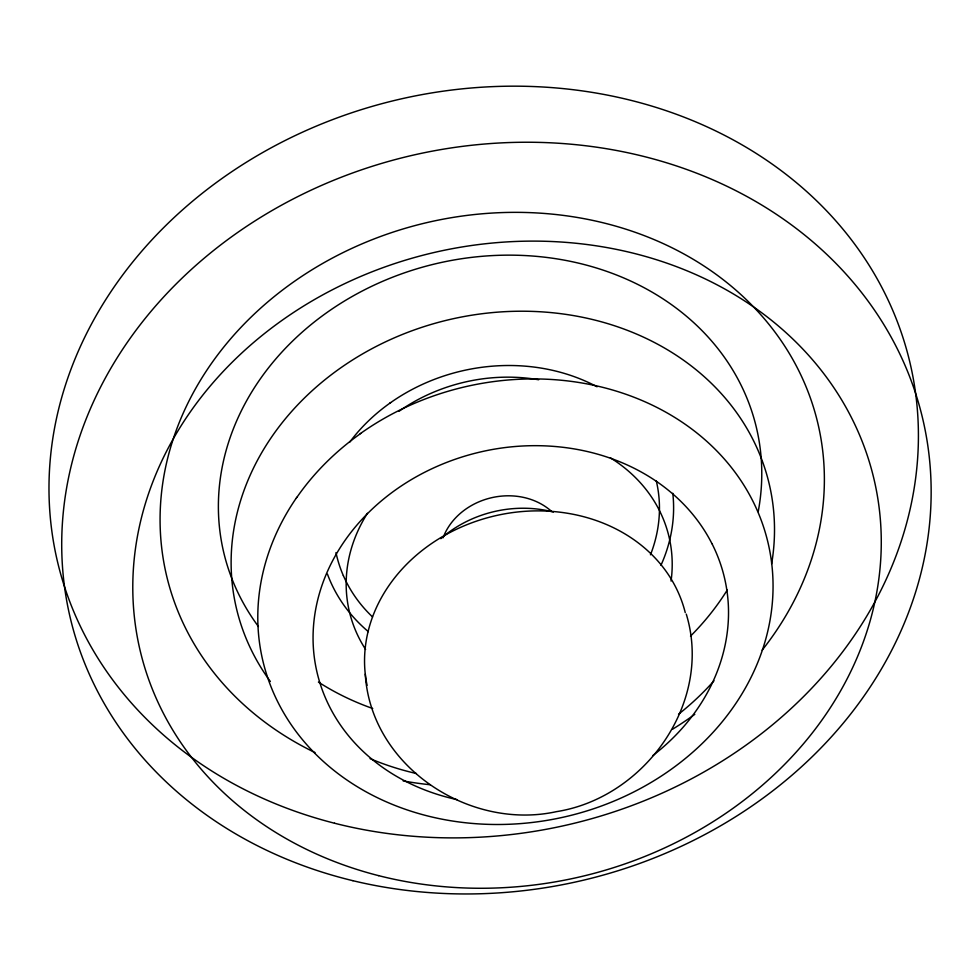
<?xml version="1.0" encoding="UTF-8"?>
<svg xmlns="http://www.w3.org/2000/svg" width="980" height="980" viewBox="0 0 980 980"><rect width="100%" height="100%" fill="white"/><g stroke="black" fill="none" stroke-linecap="round" stroke-linejoin="round"><path stroke-width="1.47" d="M296.132 498.355L296.879 497.264M389.856 403.148L390.628 402.596M360.175 433.773L361.314 432.976M686.282 614.129C713.134 702.182 645.134 797.647 556.456 811.648C468.857 830.881 370.746 766.066 365.271 674.105A162.055 137.886 -12.8 0 1 364.817 652.741A163.991 139.528 -12.8 0 1 372.412 617.302A163.048 138.719 -12.8 0 1 470.964 523.112A163.991 139.528 -12.8 0 1 511.205 512.785A162.055 137.886 -12.8 0 1 535.999 510.886A163.979 139.515 -12.8 0 1 576.571 514.99A163.011 138.695 -12.8 0 1 678.846 593.807A163.954 139.503 -12.8 0 1 685.253 612.61M440.816 538.669A109.429 93.1 -12.8 0 1 553.382 512.038M610.369 457.807A164.138 139.65 -12.8 0 1 671.055 581.054M365.589 649.409A164.138 139.65 -12.8 0 1 367.439 513.287M270.358 681.504A273.555 232.75 -12.8 0 1 449.097 319.664A273.555 232.75 -12.8 0 1 771.615 563.99M713.967 680.831A273.555 232.75 -12.8 0 1 678.552 714.224M416.402 773.526A273.555 232.75 -12.8 0 1 370.085 758.63M258.414 626.514A273.555 232.75 -12.8 0 1 437.729 263.277A273.555 232.75 -12.8 0 1 758.214 511.658M727.246 590.034A273.555 232.75 -12.8 0 1 690.52 636.13M372.743 708.516A273.555 232.75 -12.8 0 1 318.414 682.08M398.934 411.33A163.954 139.503 -12.8 0 1 440.449 389.464A164.91 140.312 -12.8 0 1 480.923 379.076A162.974 138.658 -12.8 0 1 505.852 377.165A164.897 140.299 -12.8 0 1 538.657 379.75M656.282 480.849A164.885 140.287 -12.8 0 1 658.719 494.9A162.913 138.609 -12.8 0 1 659.185 516.374A164.873 140.275 -12.8 0 1 651.529 552.022A163.929 139.478 -12.8 0 1 650.451 554.803M372.535 616.935A163.929 139.478 -12.8 0 1 343.38 575.64M343.355 575.652A164.91 140.299 -12.8 0 1 335.981 552.573M367.084 685.302A163.979 139.515 -12.8 0 1 365.283 674.105M456.827 799.57A208.936 177.76 -12.8 0 1 329.648 706.874A210.137 178.789 -12.8 0 1 314.004 654.836A207.466 176.51 -12.8 0 1 313.061 636.633A210.149 178.789 -12.8 0 1 320.154 591.001A208.948 177.772 -12.8 0 1 439.579 465.304A210.137 178.789 -12.8 0 1 490.478 449.857A207.674 176.694 -12.8 0 1 522.181 446.023A210.137 178.789 -12.8 0 1 574.599 448.975A208.899 177.723 -12.8 0 1 711.946 543.667M652.741 755.641A208.899 177.735 -12.8 0 0 721.39 659.54A210.1 178.752 -12.8 0 0 728.52 613.909A207.405 176.461 -12.8 0 0 727.577 595.705A210.1 178.764 -12.8 0 0 711.982 543.655M443.083 537.787A64.398 54.794 -12.8 0 1 551.36 511.217M672.795 493.283A178.274 151.655 -12.8 0 1 660.949 565.301M368.345 631.659A178.274 151.655 -12.8 0 1 327.455 574.109M349.566 442.348A178.274 151.655 -12.8 0 1 597.077 386.782M296.928 497.289A259.688 220.892 -12.8 0 1 360.224 433.822M361.289 432.94A259.394 220.733 -12.8 0 1 765.466 533.059A259.394 220.733 -12.8 0 1 475.778 823.702A259.394 220.733 -12.8 0 1 296.107 498.342M315.046 752.579A334.437 284.543 -12.8 0 1 214.841 358.717A334.437 284.543 -12.8 0 1 680.402 252.081A334.437 284.543 -12.8 0 1 762.146 650.169M694.795 714.334A334.437 284.543 -12.8 0 1 672.586 729.206M430.379 784.76A334.437 284.543 -12.8 0 1 403.16 780.925M352.923 880.702A437.693 372.388 -12.8 0 0 923.564 422.515A437.693 372.388 -12.8 0 0 212.832 251.088A437.693 372.388 -12.8 0 0 352.923 880.702M334.523 823.225A437.693 372.388 -12.8 0 0 911.902 371.469A437.693 372.388 -12.8 0 0 204.685 191.382A437.693 372.388 -12.8 0 0 334.523 823.225M378.599 875.642A376.81 320.595 -12.8 0 0 875.667 486.729A376.81 320.595 -12.8 0 0 266.817 331.693A376.81 320.595 -12.8 0 0 378.599 875.642"/></g></svg>
